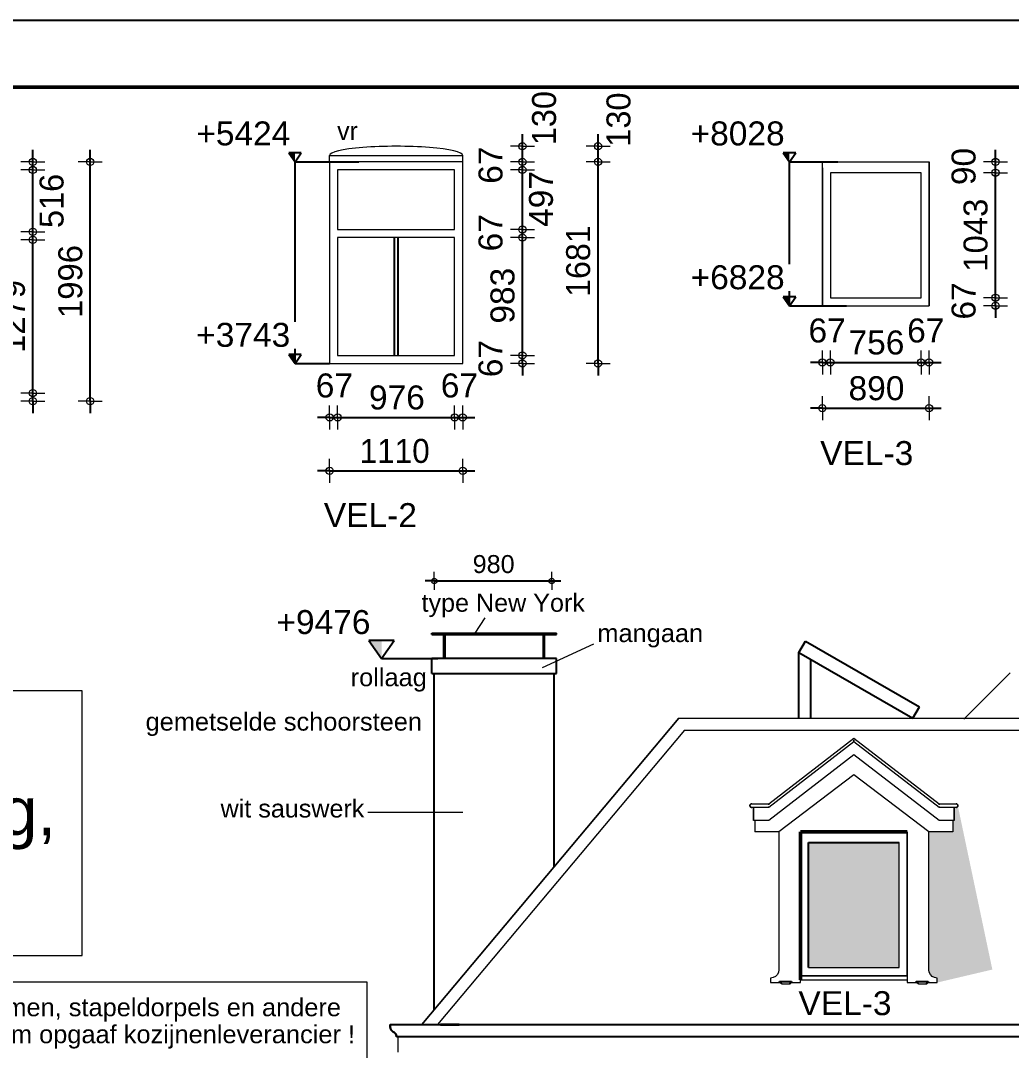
# Model space of a CAD drawing. Header units: millimetres. Extents: x 0 to 59350, y 0 to 29700.
# Drawn here: x 4384 to 8516, y 25404 to 29700 of the extents above; entities that cross this region are included whole.
import ezdxf

# ---------------------------------------------------------------- set-up
doc = ezdxf.new("R2010")
doc.units = ezdxf.units.MM
doc.linetypes.add('PUNKT2_S9', pattern=[1, 0, -1])
doc.layers.add('Standard', color=7, linetype='Continuous', lineweight=25)
doc.styles.add('ARIAL', font='arial.ttf')

msp = doc.modelspace()

# ---------------------------------------------------------------- hatches: boundary and pattern name
at = {"layer": 'Standard', "linetype": 'PUNKT2_S9', "lineweight": -3}
for points in [[(5528.8, 29110.4), (5528.8, 29147.9), (5502.5, 29147.9)], [(7590.9, 29110.4), (7590.9, 29147.9), (7564.7, 29147.9)], [(7590.9, 28510.4), (7590.9, 28547.9), (7564.7, 28547.9)], [(5528.8, 28270.1), (5528.8, 28307.6), (5502.5, 28307.6)], [(5889.4, 27039.4), (5889.4, 27114.4), (5836.9, 27114.4)]]:
    msp.add_hatch(color=7, dxfattribs=at).paths.add_polyline_path(points)
at = {"layer": 'Standard', "linetype": 'PUNKT2_S9', "lineweight": 25}
for color, points in [(250, [(8172, 25740.6), (8173.8, 25729.7), (8178.7, 25720), (8186.5, 25712.2), (8196.2, 25707.3), (8207.1, 25705.6), (8207.1, 25687), (8437, 25741.1), (8293.2, 26423.7), (8292.2, 26421.7), (8292, 26421.3), (8291.8, 26421), (8291.6, 26420.6), (8291.4, 26420.3), (8291.1, 26420), (8290.9, 26419.8), (8290.6, 26419.5), (8290.3, 26419.2), (8290, 26419), (8289.6, 26418.8), (8289.3, 26418.6), (8289, 26418.4), (8288.6, 26418.2), (8288.2, 26418.1), (8287.9, 26417.9), (8287.5, 26417.8), (8287.1, 26417.7), (8286.7, 26417.6), (8286.3, 26417.6), (8285.9, 26417.6), (8285.5, 26417.6), (8278, 26417.6), (8278, 26362.6), (8272, 26362.6), (8272, 26315.6), (8172, 26315.6)]), (252, [(8048.5, 25749.1), (8048.5, 26270.6), (7670.5, 26270.6), (7670.5, 25749.1)])]:
    msp.add_hatch(color=color, dxfattribs=at).paths.add_polyline_path(points)

# ---------------------------------------------------------------- linework, layer by layer
at = {"layer": 'Standard', "color": 1, "linetype": 'Continuous', "lineweight": 25}
msp.add_line((59349.6, 29700), (-0.4, 29700), dxfattribs=at)
at = {"layer": 'Standard', "color": 30, "linetype": 'Continuous', "lineweight": 50}
msp.add_line((59072.1, 29422.5), (249.6, 29422.5), dxfattribs=at)
at = {"layer": 'Standard', "color": 7, "linetype": 'Continuous', "lineweight": -3}
for p, q in [((6477.1, 29175.6), (6477.1, 29225.6)), ((6792.6, 29175.6), (6792.6, 29225.6)), ((6477.1, 29110.4), (6477.1, 29175.6)), ((6792.6, 29110.4), (6792.6, 29175.6)), ((4435.3, 29110.4), (4435.3, 29160.4)), ((4674.4, 29110.4), (4674.4, 29160.4)), ((5555, 29147.9), (5502.5, 29147.9)), ((5502.5, 29147.9), (5528.8, 29110.4)), ((5528.8, 29110.4), (5555, 29147.9)), ((7617.2, 29147.9), (7564.7, 29147.9)), ((7564.7, 29147.9), (7590.9, 29110.4)), ((7590.9, 29110.4), (7617.2, 29147.9)), ((8450, 29110.4), (8450, 29160.4)), ((4435.3, 29076.9), (4435.3, 29110.4)), ((4674.4, 28112.4), (4674.4, 29110.4)), ((5528.8, 28443), (5528.8, 29110.4)), ((5528.8, 29110.4), (5794.4, 29110.4)), ((6477.1, 29076.9), (6477.1, 29110.4)), ((6792.6, 28269.9), (6792.6, 29110.4)), ((7590.9, 28683.3), (7590.9, 29110.4)), ((7590.9, 29110.4), (7792.8, 29110.4)), ((8450, 29065.4), (8450, 29110.4)), ((4435.3, 28818.9), (4435.3, 29076.9)), ((6477.1, 28828.4), (6477.1, 29076.9)), ((8450, 28543.9), (8450, 29065.4)), ((6477.1, 28794.9), (6477.1, 28828.4)), ((4435.3, 28785.4), (4435.3, 28818.9)), ((4435.3, 28145.9), (4435.3, 28785.4)), ((6477.1, 28303.4), (6477.1, 28794.9)), ((7590.9, 28510.4), (7590.9, 28571.2)), ((7617.2, 28547.9), (7564.7, 28547.9)), ((7564.7, 28547.9), (7590.9, 28510.4)), ((7590.9, 28510.4), (7617.2, 28547.9)), ((8450, 28510.4), (8450, 28543.9)), ((7590.9, 28510.4), (7829, 28510.4)), ((8450, 28510.4), (8450, 28460.4)), ((5528.8, 28270.1), (5528.8, 28330.9)), ((5555, 28307.6), (5502.5, 28307.6)), ((5502.5, 28307.6), (5528.8, 28270.1)), ((5528.8, 28270.1), (5555, 28307.6)), ((5528.8, 28270.1), (5673, 28270.1)), ((6477.1, 28269.9), (6477.1, 28303.4)), ((6477.1, 28269.9), (6477.1, 28219.9)), ((6792.6, 28269.9), (6792.6, 28219.9)), ((7728, 28274.1), (7678, 28274.1)), ((7728, 28274.1), (7761.5, 28274.1)), ((7761.5, 28274.1), (7762.1, 28274.1)), ((7762.1, 28274.1), (8139.5, 28274.1)), ((8139.5, 28274.1), (8173, 28274.1)), ((8173, 28274.1), (8223, 28274.1)), ((4435.3, 28112.4), (4435.3, 28145.9)), ((4435.3, 28112.4), (4435.3, 28062.4)), ((4674.4, 28112.4), (4674.4, 28062.4)), ((7728, 28083.2), (7678, 28083.2)), ((7728, 28083.2), (7762.3, 28083.2)), ((7762.3, 28083.2), (8173, 28083.2)), ((8173, 28083.2), (8223, 28083.2)), ((5673, 28044.8), (5623, 28044.8)), ((5673, 28044.8), (5706.5, 28044.8)), ((5706.5, 28044.8), (5762.1, 28044.8)), ((5762.1, 28044.8), (6194.5, 28044.8)), ((6194.5, 28044.8), (6228, 28044.8)), ((6228, 28044.8), (6278, 28044.8)), ((5673, 27821.7), (5623, 27821.7)), ((5673, 27821.7), (5723.4, 27821.7)), ((5723.4, 27821.7), (6228, 27821.7)), ((6228, 27821.7), (6278, 27821.7)), ((6109.5, 27362.5), (6072, 27362.5)), ((6109.5, 27362.5), (6205.5, 27362.5)), ((6205.5, 27362.5), (6599.5, 27362.5)), ((6599.5, 27362.5), (6637, 27362.5)), ((5941.9, 27114.4), (5836.9, 27114.4)), ((5836.9, 27114.4), (5889.4, 27039.4)), ((5889.4, 27039.4), (5941.9, 27114.4)), ((5889.4, 27039.4), (6124.9, 27039.4))]:
    msp.add_line(p, q, dxfattribs=at)
at = {"layer": 'Standard', "color": 7, "linetype": 'Continuous', "lineweight": 18}
for p, q in [((6477.1, 29175.6), (6427.1, 29175.6)), ((6477.1, 29175.6), (6527.1, 29175.6)), ((6792.6, 29175.6), (6742.6, 29175.6)), ((6792.6, 29175.6), (6842.6, 29175.6)), ((5673, 29137.6), (6228, 29137.6)), ((4435.3, 29110.4), (4385.3, 29110.4)), ((4435.3, 29110.4), (4485.3, 29110.4)), ((4674.4, 29110.4), (4624.4, 29110.4)), ((4674.4, 29110.4), (4724.4, 29110.4)), ((6477.1, 29110.4), (6427.1, 29110.4)), ((6477.1, 29110.4), (6527.1, 29110.4)), ((6792.6, 29110.4), (6742.6, 29110.4)), ((6792.6, 29110.4), (6842.6, 29110.4)), ((8450, 29110.4), (8400, 29110.4)), ((8450, 29110.4), (8500, 29110.4)), ((4435.3, 29076.9), (4385.3, 29076.9)), ((4435.3, 29076.9), (4485.3, 29076.9)), ((6477.1, 29076.9), (6427.1, 29076.9)), ((6477.1, 29076.9), (6527.1, 29076.9)), ((8450, 29065.4), (8400, 29065.4)), ((8450, 29065.4), (8500, 29065.4)), ((6477.1, 28828.4), (6427.1, 28828.4)), ((6477.1, 28828.4), (6527.1, 28828.4)), ((4435.3, 28818.9), (4385.3, 28818.9)), ((4435.3, 28785.4), (4385.3, 28785.4)), ((4435.3, 28818.9), (4485.3, 28818.9)), ((4435.3, 28785.4), (4485.3, 28785.4)), ((6477.1, 28794.9), (6427.1, 28794.9)), ((6477.1, 28794.9), (6527.1, 28794.9)), ((8450, 28543.9), (8400, 28543.9)), ((8450, 28543.9), (8500, 28543.9)), ((8450, 28510.4), (8400, 28510.4)), ((8450, 28510.4), (8500, 28510.4)), ((7728, 28274.1), (7728, 28324.1)), ((7761.5, 28274.1), (7761.5, 28324.1)), ((8139.5, 28274.1), (8139.5, 28324.1)), ((8173, 28274.1), (8173, 28324.1)), ((6477.1, 28303.4), (6427.1, 28303.4)), ((6477.1, 28269.9), (6427.1, 28269.9)), ((6477.1, 28303.4), (6527.1, 28303.4)), ((6477.1, 28269.9), (6527.1, 28269.9)), ((6792.6, 28269.9), (6742.6, 28269.9)), ((6792.6, 28269.9), (6842.6, 28269.9)), ((7728, 28274.1), (7728, 28224.1)), ((7761.5, 28274.1), (7761.5, 28224.1)), ((8139.5, 28274.1), (8139.5, 28224.1)), ((8173, 28274.1), (8173, 28224.1)), ((4435.3, 28145.9), (4385.3, 28145.9)), ((4435.3, 28145.9), (4485.3, 28145.9)), ((4435.3, 28112.4), (4385.3, 28112.4)), ((4435.3, 28112.4), (4485.3, 28112.4)), ((4674.4, 28112.4), (4624.4, 28112.4)), ((4674.4, 28112.4), (4724.4, 28112.4)), ((7728, 28083.2), (7728, 28133.2)), ((8173, 28083.2), (8173, 28133.2)), ((5673, 28044.8), (5673, 28094.8)), ((5706.5, 28044.8), (5706.5, 28094.8)), ((6194.5, 28044.8), (6194.5, 28094.8)), ((6228, 28044.8), (6228, 28094.8)), ((7728, 28083.2), (7728, 28033.2)), ((8173, 28083.2), (8173, 28033.2)), ((5673, 28044.8), (5673, 27994.8)), ((5706.5, 28044.8), (5706.5, 27994.8)), ((6194.5, 28044.8), (6194.5, 27994.8)), ((6228, 28044.8), (6228, 27994.8)), ((5673, 27821.7), (5673, 27871.7)), ((6228, 27821.7), (6228, 27871.7)), ((5673, 27821.7), (5673, 27771.7)), ((6228, 27821.7), (6228, 27771.7)), ((6109.5, 27362.5), (6109.5, 27400)), ((6599.5, 27362.5), (6599.5, 27400)), ((6109.5, 27362.5), (6109.5, 27325)), ((6599.5, 27362.5), (6599.5, 27325)), ((6280.5, 27144.4), (6321.8, 27207.8)), ((6561.2, 27001.7), (6775.4, 27099.9)), ((8317.8, 26785.6), (8510.8, 26978.6)), ((4641.4, 26904), (738.6, 26904)), ((4641.4, 25800.3), (4641.4, 26904)), ((7153.1, 26739.4), (6122.6, 25511.4)), ((7153.1, 26739.4), (8566, 26739.4)), ((6228.4, 26396.9), (5833, 26396.9)), ((738.6, 25800.3), (4641.4, 25800.3)), ((5830.3, 25688.2), (460.4, 25688.2)), ((5830.3, 25281.1), (5830.3, 25688.2))]:
    msp.add_line(p, q, dxfattribs=at)
at = {"layer": 'Standard', "color": 36, "linetype": 'Continuous', "lineweight": 18}
for p, q in [((5673, 29110.4), (5673, 29137.6)), ((6228, 29110.4), (6228, 29137.6)), ((6228, 29110.4), (5673, 29110.4)), ((5673, 29110.4), (5673, 28269.9)), ((6228, 28269.9), (6228, 29110.4))]:
    msp.add_line(p, q, dxfattribs=at)
at = {"layer": 'Standard', "color": 51, "linetype": 'Continuous', "lineweight": 18}
for p, q in [((7728, 28535.4), (7728, 29110.4)), ((7728, 29110.4), (8173, 29110.4)), ((7728, 28510.4), (7728, 29085.9)), ((7728, 29085.9), (7728, 28510.4)), ((8173, 29110.4), (8173, 28535.4)), ((8173, 29110.4), (8173, 28510.4)), ((8173, 28510.4), (8173, 29110.4)), ((6194.5, 29076.9), (5706.5, 29076.9)), ((5706.5, 29076.9), (5706.5, 28828.4)), ((6194.5, 28828.4), (6194.5, 29076.9)), ((8139.5, 29065.4), (7761.5, 29065.4)), ((7761.5, 29065.4), (7761.5, 28543.9)), ((8139.5, 28543.9), (8139.5, 29065.4)), ((5706.5, 28828.4), (6194.5, 28828.4)), ((6194.5, 28794.9), (5706.5, 28794.9)), ((5706.5, 28794.9), (5706.5, 28303.4)), ((6194.5, 28303.4), (6194.5, 28794.9)), ((7761.5, 28543.9), (8139.5, 28543.9)), ((7728, 28510.4), (8173, 28510.4)), ((5673, 28269.9), (6228, 28269.9)), ((5706.5, 28303.4), (6194.5, 28303.4)), ((7504.5, 26432.6), (7859.5, 26706.5)), ((7859.5, 26691.5), (7504.5, 26417.6)), ((7859.5, 26706.5), (8214.6, 26432.6)), ((7859.5, 26706.5), (7859.5, 26706.5)), ((7859.5, 26706.5), (7859.5, 26706.4)), ((7859.5, 26706.5), (7859.5, 26706.5)), ((7859.5, 26706.4), (7859.5, 26706.5)), ((7859.5, 26706.4), (7859.5, 26706.3)), ((7859.5, 26706.3), (7859.5, 26706.4)), ((7859.5, 26706.3), (7859.5, 26706.2)), ((7859.5, 26706.2), (7859.5, 26706.3)), ((7859.5, 26706.2), (7859.5, 26706)), ((7859.5, 26706), (7859.5, 26706.2)), ((7859.5, 26706), (7859.5, 26705.9)), ((7859.5, 26705.9), (7859.5, 26706)), ((7859.5, 26705.9), (7859.5, 26705.7)), ((7859.5, 26705.7), (7859.5, 26705.9)), ((7859.5, 26705.7), (7859.5, 26705.5)), ((7859.5, 26705.5), (7859.5, 26705.7)), ((7859.5, 26705.5), (7859.5, 26705.3)), ((7859.5, 26705.3), (7859.5, 26705.5)), ((7859.5, 26705.3), (7859.5, 26705.1)), ((7859.5, 26705.1), (7859.5, 26705.3)), ((7859.5, 26705.1), (7859.5, 26704.9)), ((7859.5, 26704.9), (7859.5, 26705.1)), ((7859.5, 26704.9), (7859.5, 26704.6)), ((7859.5, 26704.6), (7859.5, 26704.9)), ((7859.5, 26704.6), (7859.5, 26704.4)), ((7859.5, 26704.4), (7859.5, 26704.6)), ((7859.5, 26704.4), (7859.5, 26704.1)), ((7859.5, 26704.1), (7859.5, 26704.4)), ((7859.5, 26704.1), (7859.5, 26703.8)), ((7859.5, 26703.8), (7859.5, 26704.1)), ((7859.5, 26703.8), (7859.5, 26703.5)), ((7859.5, 26703.5), (7859.5, 26703.8)), ((7859.5, 26703.5), (7859.5, 26703.1)), ((7859.5, 26703.1), (7859.5, 26703.5)), ((7859.5, 26703.1), (7859.5, 26702.8)), ((7859.5, 26702.8), (7859.5, 26703.1)), ((7859.5, 26702.8), (7859.5, 26702.5)), ((7859.5, 26702.5), (7859.5, 26702.8)), ((7859.5, 26702.5), (7859.5, 26702.1)), ((7859.5, 26702.1), (7859.5, 26702.5)), ((7859.5, 26702.1), (7859.5, 26701.7)), ((7859.5, 26701.7), (7859.5, 26702.1)), ((7859.5, 26701.7), (7859.5, 26701.4)), ((7859.5, 26701.4), (7859.5, 26701.7)), ((7859.5, 26701.4), (7859.5, 26701)), ((7859.5, 26701), (7859.5, 26701.4)), ((7859.5, 26701), (7859.5, 26700.6)), ((7859.5, 26700.6), (7859.5, 26701)), ((7859.5, 26697.5), (7859.5, 26697.1)), ((7859.5, 26697.1), (7859.5, 26697.5)), ((7859.5, 26697.1), (7859.5, 26696.7)), ((7859.5, 26696.7), (7859.5, 26697.1)), ((7859.5, 26696.7), (7859.5, 26696.4)), ((7859.5, 26696.4), (7859.5, 26696.7)), ((7859.5, 26696.4), (7859.5, 26696)), ((7859.5, 26696), (7859.5, 26696.4)), ((7859.5, 26696), (7859.5, 26695.6)), ((7859.5, 26695.6), (7859.5, 26696)), ((7859.5, 26695.6), (7859.5, 26695.3)), ((7859.5, 26695.3), (7859.5, 26695.6)), ((7859.5, 26695.3), (7859.5, 26695)), ((7859.5, 26695), (7859.5, 26695.3)), ((7859.5, 26695), (7859.5, 26694.6)), ((7859.5, 26694.6), (7859.5, 26695)), ((7859.5, 26694.6), (7859.5, 26694.3)), ((7859.5, 26694.3), (7859.5, 26694.6)), ((7859.5, 26694.3), (7859.5, 26694)), ((7859.5, 26694), (7859.5, 26694.3)), ((7859.5, 26694), (7859.5, 26693.7)), ((7859.5, 26693.7), (7859.5, 26694)), ((7859.5, 26693.7), (7859.5, 26693.5)), ((7859.5, 26693.5), (7859.5, 26693.7)), ((7859.5, 26693.5), (7859.5, 26693.2)), ((7859.5, 26693.2), (7859.5, 26693.5)), ((7859.5, 26693.2), (7859.5, 26693)), ((7859.5, 26693), (7859.5, 26693.2)), ((7859.5, 26693), (7859.5, 26692.8)), ((7859.5, 26692.8), (7859.5, 26693)), ((7859.5, 26692.8), (7859.5, 26692.6)), ((7859.5, 26692.6), (7859.5, 26692.8)), ((7859.5, 26692.6), (7859.5, 26692.4)), ((7859.5, 26692.4), (7859.5, 26692.6)), ((7859.5, 26692.4), (7859.5, 26692.2)), ((7859.5, 26692.2), (7859.5, 26692.4)), ((7859.5, 26692.2), (7859.5, 26692)), ((7859.5, 26692), (7859.5, 26692.2)), ((7859.5, 26692), (7859.5, 26691.9)), ((7859.5, 26691.9), (7859.5, 26692)), ((7859.5, 26691.9), (7859.5, 26691.8)), ((7859.5, 26691.8), (7859.5, 26691.9)), ((7859.5, 26691.8), (7859.5, 26691.7)), ((7859.5, 26691.7), (7859.5, 26691.8)), ((7859.5, 26691.7), (7859.5, 26691.6)), ((7859.5, 26691.6), (7859.5, 26691.7)), ((7859.5, 26691.6), (7859.5, 26691.6)), ((7859.5, 26691.6), (7859.5, 26691.6)), ((8214.6, 26417.6), (7859.5, 26691.5)), ((7859.5, 26636.5), (7504.5, 26362.6)), ((8214.6, 26362.6), (7859.5, 26636.5)), ((7426, 26425.1), (7426.1, 26425.4)), ((7426.1, 26425.4), (7426, 26425.1)), ((7426.1, 26424.7), (7426, 26425.1)), ((7426, 26425.1), (7426.1, 26424.7)), ((7426.1, 26426.2), (7426.2, 26426.6)), ((7426.2, 26426.6), (7426.1, 26426.2)), ((7426.1, 26425.8), (7426.1, 26426.2)), ((7426.1, 26426.2), (7426.1, 26425.8)), ((7426.1, 26425.4), (7426.1, 26425.8)), ((7426.1, 26425.8), (7426.1, 26425.4)), ((7426.1, 26424.3), (7426.1, 26424.7)), ((7426.1, 26424.7), (7426.1, 26424.3)), ((7426.1, 26423.9), (7426.1, 26424.3)), ((7426.1, 26424.3), (7426.1, 26423.9)), ((7426.2, 26423.5), (7426.1, 26423.9)), ((7426.1, 26423.9), (7426.2, 26423.5)), ((7426.2, 26426.6), (7426.3, 26427)), ((7426.3, 26427), (7426.2, 26426.6)), ((7426.3, 26423.1), (7426.2, 26423.5)), ((7426.2, 26423.5), (7426.3, 26423.1)), ((7426.3, 26427), (7426.4, 26427.4)), ((7426.4, 26427.4), (7426.3, 26427)), ((7426.4, 26422.7), (7426.3, 26423.1)), ((7426.3, 26423.1), (7426.4, 26422.7)), ((7426.4, 26427.4), (7426.5, 26427.7)), ((7426.5, 26427.7), (7426.4, 26427.4)), ((7426.5, 26422.4), (7426.4, 26422.7)), ((7426.4, 26422.7), (7426.5, 26422.4)), ((7426.5, 26427.7), (7426.7, 26428.1)), ((7426.7, 26428.1), (7426.5, 26427.7)), ((7426.7, 26422), (7426.5, 26422.4)), ((7426.5, 26422.4), (7426.7, 26422)), ((7426.7, 26428.1), (7426.9, 26428.5)), ((7426.9, 26428.5), (7426.7, 26428.1)), ((7426.9, 26421.7), (7426.7, 26422)), ((7426.7, 26422), (7426.9, 26421.7)), ((7426.9, 26428.5), (7427.1, 26428.8)), ((7427.1, 26428.8), (7426.9, 26428.5)), ((7427.1, 26421.3), (7426.9, 26421.7)), ((7426.9, 26421.7), (7427.1, 26421.3)), ((7427.1, 26428.8), (7427.3, 26429.1)), ((7427.3, 26429.1), (7427.1, 26428.8)), ((7427.3, 26429.1), (7427.5, 26429.5)), ((7427.5, 26429.5), (7427.3, 26429.1)), ((7427.5, 26429.5), (7427.7, 26429.8)), ((7427.7, 26429.8), (7427.5, 26429.5)), ((7427.7, 26429.8), (7428, 26430.1)), ((7428, 26430.1), (7427.7, 26429.8)), ((7428, 26430.1), (7428.2, 26430.4)), ((7428.2, 26430.4), (7428, 26430.1)), ((7428.2, 26430.4), (7428.5, 26430.6)), ((7428.5, 26430.6), (7428.2, 26430.4)), ((7428.5, 26430.6), (7428.8, 26430.9)), ((7428.8, 26430.9), (7428.5, 26430.6)), ((7428.8, 26430.9), (7429.1, 26431.1)), ((7429.1, 26431.1), (7428.8, 26430.9)), ((7429.1, 26431.1), (7429.5, 26431.3)), ((7429.5, 26431.3), (7429.1, 26431.1)), ((7429.5, 26431.3), (7429.8, 26431.6)), ((7429.8, 26431.6), (7429.5, 26431.3)), ((7429.8, 26431.6), (7430.1, 26431.7)), ((7430.1, 26431.7), (7429.8, 26431.6)), ((7430.1, 26431.7), (7430.5, 26431.9)), ((7430.5, 26431.9), (7430.1, 26431.7)), ((7430.5, 26431.9), (7430.9, 26432.1)), ((7430.9, 26432.1), (7430.5, 26431.9)), ((7430.9, 26432.1), (7431.2, 26432.2)), ((7431.2, 26432.2), (7430.9, 26432.1)), ((7431.2, 26432.2), (7431.6, 26432.3)), ((7431.6, 26432.3), (7431.2, 26432.2)), ((7431.6, 26432.3), (7432, 26432.4)), ((7432, 26432.4), (7431.6, 26432.3)), ((7432, 26432.4), (7432.4, 26432.5)), ((7432.4, 26432.5), (7432, 26432.4)), ((7432.4, 26432.5), (7432.8, 26432.5)), ((7432.8, 26432.5), (7432.4, 26432.5)), ((7432.8, 26432.5), (7433.2, 26432.5)), ((7433.2, 26432.5), (7432.8, 26432.5)), ((7433.2, 26432.5), (7433.5, 26432.6)), ((7433.5, 26432.6), (7433.2, 26432.5)), ((7433.5, 26432.6), (7504.5, 26432.6)), ((7504.5, 26432.4), (7504.5, 26432.5)), ((7504.5, 26432.5), (7504.5, 26432.5)), ((7504.5, 26432.5), (7504.5, 26432.5)), ((7504.5, 26432.5), (7504.5, 26432.4)), ((7504.5, 26432.3), (7504.5, 26432.4)), ((7504.5, 26432.4), (7504.5, 26432.3)), ((7504.5, 26432.2), (7504.5, 26432.3)), ((7504.5, 26432.3), (7504.5, 26432.2)), ((7504.5, 26432.1), (7504.5, 26432.2)), ((7504.5, 26432.2), (7504.5, 26432.1)), ((7504.5, 26431.9), (7504.5, 26432.1)), ((7504.5, 26432.1), (7504.5, 26431.9)), ((7504.5, 26431.7), (7504.5, 26431.9)), ((7504.5, 26431.9), (7504.5, 26431.7)), ((7504.5, 26431.6), (7504.5, 26431.7)), ((7504.5, 26431.7), (7504.5, 26431.6)), ((7504.5, 26431.3), (7504.5, 26431.6)), ((7504.5, 26431.6), (7504.5, 26431.3)), ((7504.5, 26431.1), (7504.5, 26431.3)), ((7504.5, 26431.3), (7504.5, 26431.1)), ((7504.5, 26430.9), (7504.5, 26431.1)), ((7504.5, 26431.1), (7504.5, 26430.9)), ((7504.5, 26430.6), (7504.5, 26430.9)), ((7504.5, 26430.9), (7504.5, 26430.6)), ((7504.5, 26430.4), (7504.5, 26430.6)), ((7504.5, 26430.6), (7504.5, 26430.4)), ((7504.5, 26430.1), (7504.5, 26430.4)), ((7504.5, 26430.4), (7504.5, 26430.1)), ((7504.5, 26429.8), (7504.5, 26430.1)), ((7504.5, 26430.1), (7504.5, 26429.8)), ((7504.5, 26429.5), (7504.5, 26429.8)), ((7504.5, 26429.8), (7504.5, 26429.5)), ((7504.5, 26429.1), (7504.5, 26429.5)), ((7504.5, 26429.5), (7504.5, 26429.1)), ((7504.5, 26428.8), (7504.5, 26429.1)), ((7504.5, 26429.1), (7504.5, 26428.8)), ((7504.5, 26428.5), (7504.5, 26428.8)), ((7504.5, 26428.8), (7504.5, 26428.5)), ((7504.5, 26421.3), (7504.5, 26421.7)), ((7504.5, 26421.7), (7504.5, 26421.3)), ((8214.6, 26432.6), (8285.5, 26432.6)), ((8214.6, 26432.5), (8214.6, 26432.5)), ((8214.6, 26432.4), (8214.6, 26432.5)), ((8214.6, 26432.5), (8214.6, 26432.5)), ((8214.6, 26432.5), (8214.6, 26432.4)), ((8214.6, 26432.3), (8214.6, 26432.4)), ((8214.6, 26432.4), (8214.6, 26432.3)), ((8214.6, 26432.2), (8214.6, 26432.3)), ((8214.6, 26432.3), (8214.6, 26432.2)), ((8214.6, 26432.1), (8214.6, 26432.2)), ((8214.6, 26432.2), (8214.6, 26432.1)), ((8214.6, 26431.9), (8214.6, 26432.1)), ((8214.6, 26432.1), (8214.6, 26431.9)), ((8214.6, 26431.7), (8214.6, 26431.9)), ((8214.6, 26431.9), (8214.6, 26431.7)), ((8214.6, 26431.6), (8214.6, 26431.7)), ((8214.6, 26431.7), (8214.6, 26431.6)), ((8214.6, 26431.3), (8214.6, 26431.6)), ((8214.6, 26431.6), (8214.6, 26431.3)), ((8214.6, 26431.1), (8214.6, 26431.3)), ((8214.6, 26431.3), (8214.6, 26431.1)), ((8214.6, 26430.9), (8214.6, 26431.1)), ((8214.6, 26431.1), (8214.6, 26430.9)), ((8214.6, 26430.6), (8214.6, 26430.9)), ((8214.6, 26430.9), (8214.6, 26430.6)), ((8214.6, 26430.4), (8214.6, 26430.6)), ((8214.6, 26430.6), (8214.6, 26430.4)), ((8214.6, 26430.1), (8214.6, 26430.4)), ((8214.6, 26430.4), (8214.6, 26430.1)), ((8214.6, 26429.8), (8214.6, 26430.1)), ((8214.6, 26430.1), (8214.6, 26429.8)), ((8214.6, 26429.5), (8214.6, 26429.8)), ((8214.6, 26429.8), (8214.6, 26429.5)), ((8214.6, 26429.1), (8214.6, 26429.5)), ((8214.6, 26429.5), (8214.6, 26429.1)), ((8214.6, 26428.8), (8214.6, 26429.1)), ((8214.6, 26429.1), (8214.6, 26428.8)), ((8214.6, 26428.5), (8214.6, 26428.8)), ((8214.6, 26428.8), (8214.6, 26428.5)), ((8214.6, 26421.3), (8214.6, 26421.7)), ((8214.6, 26421.7), (8214.6, 26421.3)), ((8285.9, 26432.5), (8285.5, 26432.6)), ((8285.5, 26432.6), (8285.9, 26432.5)), ((8286.3, 26432.5), (8285.9, 26432.5)), ((8285.9, 26432.5), (8286.3, 26432.5)), ((8286.7, 26432.5), (8286.3, 26432.5)), ((8286.3, 26432.5), (8286.7, 26432.5)), ((8287.1, 26432.4), (8286.7, 26432.5)), ((8286.7, 26432.5), (8287.1, 26432.4)), ((8287.5, 26432.3), (8287.1, 26432.4)), ((8287.1, 26432.4), (8287.5, 26432.3)), ((8287.9, 26432.2), (8287.5, 26432.3)), ((8287.5, 26432.3), (8287.9, 26432.2)), ((8288.2, 26432.1), (8287.9, 26432.2)), ((8287.9, 26432.2), (8288.2, 26432.1)), ((8288.6, 26431.9), (8288.2, 26432.1)), ((8288.2, 26432.1), (8288.6, 26431.9)), ((8289, 26431.7), (8288.6, 26431.9)), ((8288.6, 26431.9), (8289, 26431.7)), ((8289.3, 26431.6), (8289, 26431.7)), ((8289, 26431.7), (8289.3, 26431.6)), ((8289.6, 26431.3), (8289.3, 26431.6)), ((8289.3, 26431.6), (8289.6, 26431.3)), ((8290, 26431.1), (8289.6, 26431.3)), ((8289.6, 26431.3), (8290, 26431.1)), ((8290.3, 26430.9), (8290, 26431.1)), ((8290, 26431.1), (8290.3, 26430.9)), ((8290.6, 26430.6), (8290.3, 26430.9)), ((8290.3, 26430.9), (8290.6, 26430.6)), ((8290.9, 26430.4), (8290.6, 26430.6)), ((8290.6, 26430.6), (8290.9, 26430.4)), ((8291.1, 26430.1), (8290.9, 26430.4)), ((8290.9, 26430.4), (8291.1, 26430.1)), ((8291.4, 26429.8), (8291.1, 26430.1)), ((8291.1, 26430.1), (8291.4, 26429.8)), ((8291.6, 26429.5), (8291.4, 26429.8)), ((8291.4, 26429.8), (8291.6, 26429.5)), ((8291.8, 26429.1), (8291.6, 26429.5)), ((8291.6, 26429.5), (8291.8, 26429.1)), ((8292, 26428.8), (8291.8, 26429.1)), ((8291.8, 26429.1), (8292, 26428.8)), ((8292.2, 26428.5), (8292, 26428.8)), ((8292, 26428.8), (8292.2, 26428.5)), ((8292, 26421.3), (8292.2, 26421.7)), ((8292.2, 26421.7), (8292, 26421.3)), ((8292.4, 26428.1), (8292.2, 26428.5)), ((8292.2, 26428.5), (8292.4, 26428.1)), ((8292.2, 26421.7), (8292.4, 26422)), ((8292.4, 26422), (8292.2, 26421.7)), ((8292.6, 26427.7), (8292.4, 26428.1)), ((8292.4, 26428.1), (8292.6, 26427.7)), ((8292.4, 26422), (8292.6, 26422.4)), ((8292.6, 26422.4), (8292.4, 26422)), ((8292.7, 26427.4), (8292.6, 26427.7)), ((8292.6, 26427.7), (8292.7, 26427.4)), ((8292.6, 26422.4), (8292.7, 26422.7)), ((8292.7, 26422.7), (8292.6, 26422.4)), ((8292.8, 26427), (8292.7, 26427.4)), ((8292.7, 26427.4), (8292.8, 26427)), ((8292.7, 26422.7), (8292.8, 26423.1)), ((8292.8, 26423.1), (8292.7, 26422.7)), ((8292.9, 26426.6), (8292.8, 26427)), ((8292.8, 26427), (8292.9, 26426.6)), ((8292.8, 26423.1), (8292.9, 26423.5)), ((8292.9, 26423.5), (8292.8, 26423.1)), ((8293, 26426.2), (8292.9, 26426.6)), ((8292.9, 26426.6), (8293, 26426.2)), ((8292.9, 26423.5), (8293, 26423.9)), ((8293, 26423.9), (8292.9, 26423.5)), ((8293, 26425.8), (8293, 26426.2)), ((8293, 26426.2), (8293, 26425.8)), ((8293, 26425.4), (8293, 26425.8)), ((8293, 26425.8), (8293, 26425.4)), ((8293, 26425.1), (8293, 26425.4)), ((8293, 26425.4), (8293, 26425.1)), ((8293, 26424.7), (8293, 26425.1)), ((8293, 26425.1), (8293, 26424.7)), ((8293, 26424.3), (8293, 26424.7)), ((8293, 26424.7), (8293, 26424.3)), ((8293, 26423.9), (8293, 26424.3)), ((8293, 26424.3), (8293, 26423.9)), ((7427.3, 26421), (7427.1, 26421.3)), ((7427.1, 26421.3), (7427.3, 26421)), ((7427.5, 26420.6), (7427.3, 26421)), ((7427.3, 26421), (7427.5, 26420.6)), ((7427.7, 26420.3), (7427.5, 26420.6)), ((7427.5, 26420.6), (7427.7, 26420.3)), ((7428, 26420), (7427.7, 26420.3)), ((7427.7, 26420.3), (7428, 26420)), ((7428.2, 26419.8), (7428, 26420)), ((7428, 26420), (7428.2, 26419.8)), ((7428.5, 26419.5), (7428.2, 26419.8)), ((7428.2, 26419.8), (7428.5, 26419.5)), ((7428.8, 26419.2), (7428.5, 26419.5)), ((7428.5, 26419.5), (7428.8, 26419.2)), ((7429.1, 26419), (7428.8, 26419.2)), ((7428.8, 26419.2), (7429.1, 26419)), ((7429.5, 26418.8), (7429.1, 26419)), ((7429.1, 26419), (7429.5, 26418.8)), ((7429.8, 26418.6), (7429.5, 26418.8)), ((7429.5, 26418.8), (7429.8, 26418.6)), ((7430.1, 26418.4), (7429.8, 26418.6)), ((7429.8, 26418.6), (7430.1, 26418.4)), ((7430.5, 26418.2), (7430.1, 26418.4)), ((7430.1, 26418.4), (7430.5, 26418.2)), ((7430.9, 26418.1), (7430.5, 26418.2)), ((7430.5, 26418.2), (7430.9, 26418.1)), ((7431.2, 26417.9), (7430.9, 26418.1)), ((7430.9, 26418.1), (7431.2, 26417.9)), ((7431.6, 26417.8), (7431.2, 26417.9)), ((7431.2, 26417.9), (7431.6, 26417.8)), ((7432, 26417.7), (7431.6, 26417.8)), ((7431.6, 26417.8), (7432, 26417.7)), ((7432.4, 26417.6), (7432, 26417.7)), ((7432, 26417.7), (7432.4, 26417.6)), ((7432.8, 26417.6), (7432.4, 26417.6)), ((7432.4, 26417.6), (7432.8, 26417.6)), ((7433.2, 26417.6), (7432.8, 26417.6)), ((7432.8, 26417.6), (7433.2, 26417.6)), ((7433.5, 26417.6), (7433.2, 26417.6)), ((7433.2, 26417.6), (7433.5, 26417.6)), ((7504.5, 26417.6), (7433.5, 26417.6)), ((7441, 26362.6), (7441, 26417.6)), ((7441, 26417.6), (7441, 26362.6)), ((7504.5, 26421), (7504.5, 26421.3)), ((7504.5, 26421.3), (7504.5, 26421)), ((7504.5, 26420.6), (7504.5, 26421)), ((7504.5, 26421), (7504.5, 26420.6)), ((7504.5, 26420.3), (7504.5, 26420.6)), ((7504.5, 26420.6), (7504.5, 26420.3)), ((7504.5, 26420), (7504.5, 26420.3)), ((7504.5, 26420.3), (7504.5, 26420)), ((7504.5, 26419.8), (7504.5, 26420)), ((7504.5, 26420), (7504.5, 26419.8)), ((7504.5, 26419.5), (7504.5, 26419.8)), ((7504.5, 26419.8), (7504.5, 26419.5)), ((7504.5, 26419.2), (7504.5, 26419.5)), ((7504.5, 26419.5), (7504.5, 26419.2)), ((7504.5, 26419), (7504.5, 26419.2)), ((7504.5, 26419.2), (7504.5, 26419)), ((7504.5, 26418.8), (7504.5, 26419)), ((7504.5, 26419), (7504.5, 26418.8)), ((7504.5, 26418.6), (7504.5, 26418.8)), ((7504.5, 26418.8), (7504.5, 26418.6)), ((7504.5, 26418.4), (7504.5, 26418.6)), ((7504.5, 26418.6), (7504.5, 26418.4)), ((7504.5, 26418.2), (7504.5, 26418.4)), ((7504.5, 26418.4), (7504.5, 26418.2)), ((7504.5, 26418.1), (7504.5, 26418.2)), ((7504.5, 26418.2), (7504.5, 26418.1)), ((7504.5, 26417.9), (7504.5, 26418.1)), ((7504.5, 26418.1), (7504.5, 26417.9)), ((7504.5, 26417.8), (7504.5, 26417.9)), ((7504.5, 26417.9), (7504.5, 26417.8)), ((7504.5, 26417.7), (7504.5, 26417.8)), ((7504.5, 26417.8), (7504.5, 26417.7)), ((7504.5, 26417.6), (7504.5, 26417.7)), ((7504.5, 26417.7), (7504.5, 26417.6)), ((7504.5, 26417.6), (7504.5, 26417.6)), ((7504.5, 26417.6), (7504.5, 26417.6)), ((8214.6, 26421), (8214.6, 26421.3)), ((8214.6, 26421.3), (8214.6, 26421)), ((8214.6, 26420.6), (8214.6, 26421)), ((8214.6, 26421), (8214.6, 26420.6)), ((8214.6, 26420.3), (8214.6, 26420.6)), ((8214.6, 26420.6), (8214.6, 26420.3)), ((8214.6, 26420), (8214.6, 26420.3)), ((8214.6, 26420.3), (8214.6, 26420)), ((8214.6, 26419.8), (8214.6, 26420)), ((8214.6, 26420), (8214.6, 26419.8)), ((8214.6, 26419.5), (8214.6, 26419.8)), ((8214.6, 26419.8), (8214.6, 26419.5)), ((8214.6, 26419.2), (8214.6, 26419.5)), ((8214.6, 26419.5), (8214.6, 26419.2)), ((8214.6, 26419), (8214.6, 26419.2)), ((8214.6, 26419.2), (8214.6, 26419)), ((8214.6, 26418.8), (8214.6, 26419)), ((8214.6, 26419), (8214.6, 26418.8)), ((8214.6, 26418.6), (8214.6, 26418.8)), ((8214.6, 26418.8), (8214.6, 26418.6)), ((8214.6, 26418.4), (8214.6, 26418.6)), ((8214.6, 26418.6), (8214.6, 26418.4)), ((8214.6, 26418.2), (8214.6, 26418.4)), ((8214.6, 26418.4), (8214.6, 26418.2)), ((8214.6, 26418.1), (8214.6, 26418.2)), ((8214.6, 26418.2), (8214.6, 26418.1)), ((8214.6, 26417.9), (8214.6, 26418.1)), ((8214.6, 26418.1), (8214.6, 26417.9)), ((8214.6, 26417.8), (8214.6, 26417.9)), ((8214.6, 26417.9), (8214.6, 26417.8)), ((8214.6, 26417.7), (8214.6, 26417.8)), ((8214.6, 26417.8), (8214.6, 26417.7)), ((8214.6, 26417.6), (8214.6, 26417.7)), ((8214.6, 26417.7), (8214.6, 26417.6)), ((8214.6, 26417.6), (8214.6, 26417.6)), ((8285.5, 26417.6), (8214.6, 26417.6)), ((8214.6, 26417.6), (8214.6, 26417.6)), ((8278, 26362.6), (8278, 26417.6)), ((8278, 26417.6), (8278, 26362.6)), ((8285.5, 26417.6), (8285.9, 26417.6)), ((8285.9, 26417.6), (8285.5, 26417.6)), ((8285.9, 26417.6), (8286.3, 26417.6)), ((8286.3, 26417.6), (8285.9, 26417.6)), ((8286.3, 26417.6), (8286.7, 26417.6)), ((8286.7, 26417.6), (8286.3, 26417.6)), ((8286.7, 26417.6), (8287.1, 26417.7)), ((8287.1, 26417.7), (8286.7, 26417.6)), ((8287.1, 26417.7), (8287.5, 26417.8)), ((8287.5, 26417.8), (8287.1, 26417.7)), ((8287.5, 26417.8), (8287.9, 26417.9)), ((8287.9, 26417.9), (8287.5, 26417.8)), ((8287.9, 26417.9), (8288.2, 26418.1)), ((8288.2, 26418.1), (8287.9, 26417.9)), ((8288.2, 26418.1), (8288.6, 26418.2)), ((8288.6, 26418.2), (8288.2, 26418.1)), ((8288.6, 26418.2), (8289, 26418.4)), ((8289, 26418.4), (8288.6, 26418.2)), ((8289, 26418.4), (8289.3, 26418.6)), ((8289.3, 26418.6), (8289, 26418.4)), ((8289.3, 26418.6), (8289.6, 26418.8)), ((8289.6, 26418.8), (8289.3, 26418.6)), ((8289.6, 26418.8), (8290, 26419)), ((8290, 26419), (8289.6, 26418.8)), ((8290, 26419), (8290.3, 26419.2)), ((8290.3, 26419.2), (8290, 26419)), ((8290.3, 26419.2), (8290.6, 26419.5)), ((8290.6, 26419.5), (8290.3, 26419.2)), ((8290.6, 26419.5), (8290.9, 26419.8)), ((8290.9, 26419.8), (8290.6, 26419.5)), ((8290.9, 26419.8), (8291.1, 26420)), ((8291.1, 26420), (8290.9, 26419.8)), ((8291.1, 26420), (8291.4, 26420.3)), ((8291.4, 26420.3), (8291.1, 26420)), ((8291.4, 26420.3), (8291.6, 26420.6)), ((8291.6, 26420.6), (8291.4, 26420.3)), ((8291.6, 26420.6), (8291.8, 26421)), ((8291.8, 26421), (8291.6, 26420.6)), ((8291.8, 26421), (8292, 26421.3)), ((8292, 26421.3), (8291.8, 26421)), ((7504.5, 26362.6), (7441, 26362.6)), ((8278, 26362.6), (8214.6, 26362.6)), ((7547, 26315.6), (7547, 25740.6)), ((7637, 25740.6), (7637, 26315.6)), ((7637, 26315.6), (8082, 26315.6)), ((8082, 25715.6), (8082, 26315.6)), ((8082, 26315.6), (8082, 25715.6)), ((8082, 26315.6), (8082, 25740.6)), ((8172, 25740.6), (8172, 26315.6)), ((7637, 26291), (7637, 25715.6)), ((7637, 25715.6), (7637, 26291)), ((8048.5, 26270.6), (7670.5, 26270.6)), ((7670.5, 26270.6), (7670.5, 25749.1)), ((8048.5, 25749.1), (8048.5, 26270.6)), ((7547, 25740.6), (7545.3, 25729.7)), ((7637, 25687), (7637, 25740.6)), ((7670.5, 25749.1), (8048.5, 25749.1)), ((8082, 25740.6), (8082, 25687)), ((8173.8, 25729.7), (8172, 25740.6)), ((7522.9, 25707.3), (7512, 25705.6)), ((7512, 25705.6), (7512, 25687)), ((7532.6, 25712.2), (7522.9, 25707.3)), ((7540.4, 25720), (7532.6, 25712.2)), ((7545.3, 25729.7), (7540.4, 25720)), ((7637, 25715.6), (8082, 25715.6)), ((7670.5, 25715.6), (7637, 25715.6)), ((8048.5, 25715.6), (7670.5, 25715.6)), ((8082, 25715.6), (8048.5, 25715.6)), ((8178.7, 25720), (8173.8, 25729.7)), ((8186.5, 25712.2), (8178.7, 25720)), ((8196.2, 25707.3), (8186.5, 25712.2)), ((8207.1, 25705.6), (8196.2, 25707.3)), ((8207.1, 25687), (8207.1, 25705.6)), ((5959.5, 25396.4), (5959.5, 25460.4))]:
    msp.add_line(p, q, dxfattribs=at)
at = {"layer": 'Standard', "color": 250, "linetype": 'Continuous', "lineweight": -3}
for p, q in [((5943, 28303.4), (5943, 28794.9)), ((5958, 28794.9), (5958, 28303.4))]:
    msp.add_line(p, q, dxfattribs=at)
at = {"layer": 'Standard', "color": 5, "linetype": 'Continuous', "lineweight": -3}
for p, q in [((6099.5, 27144.4), (6619.5, 27144.4)), ((6099.5, 27139.4), (6099.5, 27144.4)), ((6099.5, 27139.4), (6619.5, 27139.4)), ((6149.5, 27039.4), (6149.5, 27139.4)), ((6154.5, 27039.4), (6154.5, 27139.4)), ((6564.5, 27039.4), (6564.5, 27139.4)), ((6569.5, 27039.4), (6569.5, 27139.4)), ((6619.5, 27139.4), (6619.5, 27144.4)), ((7629.8, 27064.2), (7657.9, 27111.5)), ((7657.9, 27111.5), (8133.2, 26837.1)), ((7629.8, 27064.2), (8105.7, 26789.4)), ((7629.8, 26789.4), (7629.8, 27064.2)), ((7679.8, 26789.4), (7679.8, 27035.3)), ((8105.7, 26789.4), (8133.2, 26837.1)), ((5926, 25511.4), (5926, 25501.4)), ((5926, 25501.4), (5926, 25511.4)), ((5926, 25511.4), (9793, 25511.4)), ((5926.1, 25501.1), (5926, 25501.4)), ((5926, 25501.4), (5926.1, 25501.1)), ((5926.1, 25500.2), (5926.1, 25501.1)), ((5926.1, 25501.1), (5926.1, 25500.2)), ((5926.1, 25499.5), (5926.1, 25500.2)), ((5926.1, 25500.2), (5926.1, 25499.5)), ((5926.2, 25498.7), (5926.1, 25499.5)), ((5926.1, 25499.5), (5926.2, 25498.7)), ((5926.3, 25498), (5926.2, 25498.7)), ((5926.2, 25498.7), (5926.3, 25498)), ((5926.4, 25497.2), (5926.3, 25498)), ((5926.3, 25498), (5926.4, 25497.2)), ((5926.6, 25496.4), (5926.4, 25497.2)), ((5926.4, 25497.2), (5926.6, 25496.4)), ((5926.8, 25495.7), (5926.6, 25496.4)), ((5926.6, 25496.4), (5926.8, 25495.7)), ((5927, 25495), (5926.8, 25495.7)), ((5926.8, 25495.7), (5927, 25495)), ((5927.2, 25494.2), (5927, 25495)), ((5927, 25495), (5927.2, 25494.2)), ((5927.5, 25493.5), (5927.2, 25494.2)), ((5927.2, 25494.2), (5927.5, 25493.5)), ((5927.8, 25492.8), (5927.5, 25493.5)), ((5927.5, 25493.5), (5927.8, 25492.8)), ((5928.1, 25492.1), (5927.8, 25492.8)), ((5927.8, 25492.8), (5928.1, 25492.1)), ((5928.4, 25491.4), (5928.1, 25492.1)), ((5928.1, 25492.1), (5928.4, 25491.4)), ((5928.8, 25490.7), (5928.4, 25491.4)), ((5928.4, 25491.4), (5928.8, 25490.7)), ((5929.1, 25490), (5928.8, 25490.7)), ((5928.8, 25490.7), (5929.1, 25490)), ((5929.5, 25489.4), (5929.1, 25490)), ((5929.1, 25490), (5929.5, 25489.4)), ((5930, 25488.7), (5929.5, 25489.4)), ((5929.5, 25489.4), (5930, 25488.7)), ((5930.4, 25488.1), (5930, 25488.7)), ((5930, 25488.7), (5930.4, 25488.1)), ((5930.9, 25487.5), (5930.4, 25488.1)), ((5930.4, 25488.1), (5930.9, 25487.5)), ((5931.3, 25486.9), (5930.9, 25487.5)), ((5930.9, 25487.5), (5931.3, 25486.9)), ((5931.9, 25486.3), (5931.3, 25486.9)), ((5931.3, 25486.9), (5931.9, 25486.3)), ((5932.4, 25485.7), (5931.9, 25486.3)), ((5931.9, 25486.3), (5932.4, 25485.7)), ((5932.9, 25485.2), (5932.4, 25485.7)), ((5932.4, 25485.7), (5932.9, 25485.2)), ((5933.5, 25484.6), (5932.9, 25485.2)), ((5932.9, 25485.2), (5933.5, 25484.6)), ((5934.1, 25484.1), (5933.5, 25484.6)), ((5933.5, 25484.6), (5934.1, 25484.1)), ((5934.7, 25483.6), (5934.1, 25484.1)), ((5934.1, 25484.1), (5934.7, 25483.6)), ((5935.3, 25483.2), (5934.7, 25483.6)), ((5934.7, 25483.6), (5935.3, 25483.2)), ((5935.9, 25482.7), (5935.3, 25483.2)), ((5935.3, 25483.2), (5935.9, 25482.7)), ((5936.5, 25482.3), (5935.9, 25482.7)), ((5935.9, 25482.7), (5936.5, 25482.3)), ((5937.2, 25481.9), (5936.5, 25482.3)), ((5936.5, 25482.3), (5937.2, 25481.9)), ((5937.9, 25481.5), (5937.2, 25481.9)), ((5937.2, 25481.9), (5937.9, 25481.5)), ((5938.5, 25481.2), (5937.9, 25481.5)), ((5937.9, 25481.5), (5938.5, 25481.2)), ((5939.7, 25480.6), (5938.5, 25481.2)), ((5938.5, 25481.2), (5939.7, 25480.6)), ((5940.4, 25480.2), (5939.7, 25480.6)), ((5939.7, 25480.6), (5940.4, 25480.2)), ((5941, 25479.9), (5940.4, 25480.2)), ((5940.4, 25480.2), (5941, 25479.9)), ((5941.7, 25479.5), (5941, 25479.9)), ((5941, 25479.9), (5941.7, 25479.5)), ((5942.3, 25479), (5941.7, 25479.5)), ((5941.7, 25479.5), (5942.3, 25479)), ((5942.9, 25478.6), (5942.3, 25479)), ((5942.3, 25479), (5942.9, 25478.6)), ((5943.6, 25478.1), (5942.9, 25478.6)), ((5942.9, 25478.6), (5943.6, 25478.1)), ((5944.2, 25477.6), (5943.6, 25478.1)), ((5943.6, 25478.1), (5944.2, 25477.6)), ((5944.7, 25477.1), (5944.2, 25477.6)), ((5944.2, 25477.6), (5944.7, 25477.1)), ((5945.3, 25476.6), (5944.7, 25477.1)), ((5944.7, 25477.1), (5945.3, 25476.6)), ((5945.8, 25476), (5945.3, 25476.6)), ((5945.3, 25476.6), (5945.8, 25476)), ((5946.4, 25475.4), (5945.8, 25476)), ((5945.8, 25476), (5946.4, 25475.4)), ((5946.9, 25474.9), (5946.4, 25475.4)), ((5946.4, 25475.4), (5946.9, 25474.9)), ((5947.3, 25474.3), (5946.9, 25474.9)), ((5946.9, 25474.9), (5947.3, 25474.3)), ((5947.8, 25473.6), (5947.3, 25474.3)), ((5947.3, 25474.3), (5947.8, 25473.6)), ((5948.2, 25473), (5947.8, 25473.6)), ((5947.8, 25473.6), (5948.2, 25473)), ((5948.7, 25472.4), (5948.2, 25473)), ((5948.2, 25473), (5948.7, 25472.4)), ((5949, 25471.7), (5948.7, 25472.4)), ((5948.7, 25472.4), (5949, 25471.7)), ((5949.4, 25471), (5949, 25471.7)), ((5949, 25471.7), (5949.4, 25471)), ((5949.8, 25470.3), (5949.4, 25471)), ((5949.4, 25471), (5949.8, 25470.3)), ((5950.1, 25469.6), (5949.8, 25470.3)), ((5949.8, 25470.3), (5950.1, 25469.6)), ((5950.4, 25468.9), (5950.1, 25469.6)), ((5950.1, 25469.6), (5950.4, 25468.9)), ((5950.7, 25468.2), (5950.4, 25468.9)), ((5950.4, 25468.9), (5950.7, 25468.2)), ((5950.9, 25467.5), (5950.7, 25468.2)), ((5950.7, 25468.2), (5950.9, 25467.5)), ((5951.2, 25466.7), (5950.9, 25467.5)), ((5950.9, 25467.5), (5951.2, 25466.7)), ((5951.4, 25466), (5951.2, 25466.7)), ((5951.2, 25466.7), (5951.4, 25466)), ((5951.5, 25465.2), (5951.4, 25466)), ((5951.4, 25466), (5951.5, 25465.2)), ((5951.7, 25464.5), (5951.5, 25465.2)), ((5951.5, 25465.2), (5951.7, 25464.5)), ((5951.8, 25463.7), (5951.7, 25464.5)), ((5951.7, 25464.5), (5951.8, 25463.7)), ((5951.9, 25463), (5951.8, 25463.7)), ((5951.8, 25463.7), (5951.9, 25463)), ((5952, 25462.2), (5951.9, 25463)), ((5951.9, 25463), (5952, 25462.2)), ((5952, 25461.5), (5952, 25462.2)), ((5952, 25462.2), (5952, 25461.5)), ((5952, 25460.4), (5952, 25461.5)), ((5952, 25461.5), (5952, 25460.4)), ((9767.1, 25460.4), (5952, 25460.4))]:
    msp.add_line(p, q, dxfattribs=at)
at = {"layer": 'Standard', "color": 36, "linetype": 'Continuous', "lineweight": -3}
for p, q in [((6619.5, 27039.4), (6099.5, 27039.4)), ((6099.5, 26976.4), (6099.5, 27039.4)), ((6619.5, 26976.4), (6619.5, 27039.4)), ((6099.5, 26976.4), (6619.5, 26976.4)), ((6109.5, 25573.6), (6109.5, 26976.4)), ((6609.5, 26169.5), (6609.5, 26976.4))]:
    msp.add_line(p, q, dxfattribs=at)
at = {"layer": 'Standard', "color": 34, "linetype": 'Continuous', "lineweight": 18}
for p, q in [((6057.4, 25511.4), (7129.7, 26789.4)), ((7129.7, 26789.4), (6057.4, 25511.4)), ((7129.7, 26789.4), (8589.4, 26789.4)), ((7129.7, 26789.4), (8589.4, 26789.4)), ((7637, 25697.7), (8082, 25697.7)), ((7512, 25687), (7549.5, 25687)), ((7549.5, 25687), (7558.5, 25681.6)), ((7558.5, 25681.6), (7590.6, 25681.6)), ((7590.6, 25681.6), (7599.5, 25687)), ((7599.5, 25687), (7637, 25687)), ((8082, 25687), (8119.6, 25687)), ((8119.6, 25687), (8128.5, 25681.6)), ((8128.5, 25681.6), (8160.6, 25681.6)), ((8160.6, 25681.6), (8169.6, 25687)), ((8169.6, 25687), (8207.1, 25687)), ((9661.7, 25511.4), (6057.4, 25511.4)), ((6057.4, 25511.4), (6135.7, 25511.4))]:
    msp.add_line(p, q, dxfattribs=at)
at = {"layer": 'Standard', "color": 255, "linetype": 'Continuous', "lineweight": 18}
for p, q in [((7859.5, 26553.8), (7547, 26315.6)), ((8172, 26315.6), (7859.5, 26553.8)), ((7447, 26362.6), (7447, 26315.6)), ((8272, 26362.6), (8272, 26315.6)), ((7547, 26315.6), (7447, 26315.6)), ((8272, 26315.6), (8172, 26315.6))]:
    msp.add_line(p, q, dxfattribs=at)
at = {"layer": 'Standard', "color": 7, "linetype": 'Continuous', "lineweight": 50}
for p, q in [((7637, 25697.7), (7637, 26315.6)), ((7637, 26315.6), (8082, 26315.6))]:
    msp.add_line(p, q, dxfattribs=at)
at = {"layer": 'Standard', "color": 7, "linetype": 'Continuous', "lineweight": 25}
for p, q in [((7670.5, 25749.1), (7670.5, 26270.6)), ((7670.5, 26270.6), (8048.5, 26270.6))]:
    msp.add_line(p, q, dxfattribs=at)
at = {"layer": 'Standard', "color": 51, "linetype": 'Continuous', "lineweight": -3}
for p, q in [((7558.5, 25681.6), (7549.5, 25690.6)), ((7549.5, 25687), (7549.5, 25690.6)), ((7549.5, 25690.6), (7599.5, 25690.6)), ((7590.6, 25681.6), (7599.5, 25690.6)), ((7599.5, 25690.6), (7599.5, 25687)), ((8128.5, 25681.6), (8119.6, 25690.6)), ((8119.6, 25687), (8119.6, 25690.6)), ((8119.6, 25690.6), (8169.6, 25690.6)), ((8160.6, 25681.6), (8169.6, 25690.6)), ((8169.6, 25690.6), (8169.6, 25687))]:
    msp.add_line(p, q, dxfattribs=at)
at = {"layer": 'Standard', "color": 255, "linetype": 'Continuous', "lineweight": 35}
msp.add_line((6135.7, 25511.4), (6214, 25511.4), dxfattribs=at)
at = {"layer": 'Standard', "color": 7, "linetype": 'Continuous', "lineweight": 18}
for centre, radius in [((6477.1, 29175.6), 15), ((6792.6, 29175.6), 15), ((4435.3, 29110.4), 15), ((4435.3, 29076.9), 15), ((4674.4, 29110.4), 15), ((6477.1, 29110.4), 15), ((6477.1, 29076.9), 15), ((6792.6, 29110.4), 15), ((8450, 29110.4), 15), ((8450, 29065.4), 15), ((4435.3, 28818.9), 15), ((6477.1, 28828.4), 15), ((4435.3, 28785.4), 15), ((6477.1, 28794.9), 15), ((8450, 28543.9), 15), ((8450, 28510.4), 15), ((6477.1, 28303.4), 15), ((6477.1, 28269.9), 15), ((6792.6, 28269.9), 15), ((7728, 28274.1), 15), ((7761.5, 28274.1), 15), ((8139.5, 28274.1), 15), ((8173, 28274.1), 15), ((4435.3, 28145.9), 15), ((4435.3, 28112.4), 15), ((4674.4, 28112.4), 15), ((7728, 28083.2), 15), ((8173, 28083.2), 15), ((5673, 28044.8), 15), ((5706.5, 28044.8), 15), ((6194.5, 28044.8), 15), ((6228, 28044.8), 15), ((5673, 27821.7), 15), ((6228, 27821.7), 15), ((6109.5, 27362.5), 11.2), ((6599.5, 27362.5), 11.2)]:
    msp.add_circle(centre, radius, dxfattribs=at)
at = {"layer": 'Standard', "color": 36, "linetype": 'Continuous', "lineweight": 18}
msp.add_ellipse((5950.5, 29137.6), major_axis=(277.5, 0), ratio=0.136937, start_param=0, end_param=3.141593, dxfattribs=at)

# ---------------------------------------------------------------- texts
at = {"layer": 'Standard', "color": 7, "linetype": 'Continuous', "lineweight": 18, "char_height": 100, "attachment_point": 7, "rotation": 90, "style": 'ARIAL'}
for s, insert, width in [('\\W0.97;130', (6618.6, 29180.1), 283.554), ('\\W0.97;130', (6929.1, 29174), 283.554), ('\\W1.00;67', (6395.4, 29019.2), 206.656), ('\\W1.00;90', (8368.3, 29013.6), 206.656), ('\\W0.97;516', (4564.7, 28834.6), 283.554), ('\\W1.00;497', (6605.8, 28839.3), 285.149), ('\\W0.98;1043', (8418.2, 28652.5), 362.353), ('\\W1.00;67', (6395.4, 28737.2), 206.656), ('\\W0.96;1681', (6760.9, 28547.6), 361.2), ('\\W0.98;1996', (4642.7, 28459.3), 362.353), ('\\W1.00;983', (6445.3, 28435.8), 285.149), ('\\W0.98;1279', (4403.6, 28313.4), 362.353), ('\\W1.00;67', (8368.3, 28452.7), 206.656), ('\\W1.00;67', (6395.4, 28212.2), 206.656)]:
    msp.add_mtext(s, dxfattribs=dict(at, insert=insert, width=width))
at = {"layer": 'Standard', "color": 7, "linetype": 'Continuous', "lineweight": -3, "attachment_point": 7, "style": 'ARIAL'}
for s, insert, char_height, width in [('\\W1.00;+5424', (5116.9, 29177.9), 100, 445.203), ('\\W1.00;+8028', (7178.5, 29177.9), 100, 445.203), ('\\W1.00;+6828', (7178.5, 28577.9), 100, 445.203), ('\\W1.00;+3743', (5116.5, 28337.6), 100, 445.203), ('\\W1.00;+9476', (5451, 27139.4), 100, 445.203), ('\\W1.01;mangaan', (6789.6, 27084.7), 75, 477.71), ('\\W1.01;rollaag', (5760.8, 26900.4), 75, 355.262), ('\\W1.01;gemetselde\\~schoorsteen', (4905.5, 26715.3), 75, 1185.195)]:
    msp.add_mtext(s, dxfattribs=dict(at, insert=insert, char_height=char_height, width=width))
at = {"layer": 'Standard', "color": 7, "linetype": 'Continuous', "lineweight": 18, "attachment_point": 7, "style": 'ARIAL'}
for s, insert, char_height, width in [('\\W0.99;vr', (5704.5, 29202.5), 75, 124.639), ('\\W1.00;67', (7670.2, 28355.8), 100, 206.656), ('\\W1.00;67', (8081.7, 28355.8), 100, 206.656), ('\\W1.00;756', (7837.1, 28305.8), 100, 285.149), ('\\W1.00;67', (5615.2, 28126.5), 100, 206.656), ('\\W1.00;67', (6136.7, 28126.5), 100, 206.656), ('\\W1.00;890', (7837.3, 28114.9), 100, 285.149), ('\\W1.00;976', (5837.1, 28076.5), 100, 285.149), ('\\W0.94;1110', (5798.4, 27853.4), 100, 360.1), ('\\W1.00;980', (6269.7, 27394.2), 75, 213.862), ('\\W1.00;type\\~New\\~York', (6056.4, 27211.2), 75, 721.356), ('\\W1.00;wit\\~sauswerk', (5218.3, 26374.5), 75, 640.137), ('\\W1.01;De\\~vorm\\~en\\~afmeting\\~van\\~de\\~op\\~deze\\~tekening\\~weergegeven\\~kozijnen,\\~deuren,\\~ramen,\\~stapeldorpels\\~en\\~andere\\~', (532.5, 25523.7), 75, 5228.96), ('\\W1.01;toebehoren\\~zijn\\~indicatief\\~aangegeven,\\~de\\~werkelijke\\~vorm\\~en\\~afmeting\\~zijn\\~conform\\~opgaaf\\~kozijnenleverancier\\~!', (532.5, 25411.2), 75, 5260.226)]:
    msp.add_mtext(s, dxfattribs=dict(at, insert=insert, char_height=char_height, width=width))
at = {"layer": 'Standard', "color": 7, "linetype": 'Continuous', "lineweight": 50, "char_height": 100, "width": 440.077, "attachment_point": 7, "style": 'ARIAL'}
for s, insert in [('\\W1.00;VEL-3', (7719.1, 27844.3)), ('\\W1.00;VEL-2', (5649, 27586.9)), ('\\W1.00;VEL-3', (7628.2, 25549.5))]:
    msp.add_mtext(s, dxfattribs=dict(at, insert=insert))
at = {"layer": 'Standard', "color": 7, "linetype": 'Continuous', "lineweight": 70, "insert": (836.7, 26241.3), "char_height": 200, "width": 3810.384, "attachment_point": 7, "style": 'ARIAL'}
msp.add_mtext('\\W1.00;Niet\\~t.p.v.\\~vrijstaande\\~berging,', dxfattribs=at)

doc.saveas('drawing.dxf')
